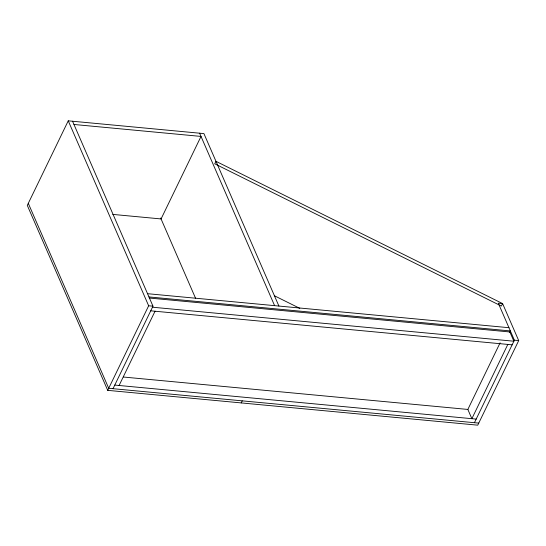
<?xml version="1.0" encoding="UTF-8"?>
<svg xmlns="http://www.w3.org/2000/svg" width="546" height="546" viewBox="0 0 546 546"><rect width="100%" height="100%" fill="white"/><g stroke="black" fill="none" stroke-linecap="round" stroke-linejoin="round"><path stroke-width="0.82" d="M278.91 306.06L203.924 133.599L68.243 120.83L27.3 205.405L107.719 390.349L477.757 425.17L518.7 340.595L502.613 303.603L215.984 161.336L214.708 163.78L501.337 306.047L502.613 303.603L498.3 303.201L514.38 340.185L474.44 422.7M107.719 390.349L148.655 305.774L68.243 120.83M113.029 388.691L152.976 306.176L72.557 121.232M119.096 385.49L155.044 311.227M241.236 402.914L242.24 400.853M500.095 342.833L467.847 409.439L471.867 418.686L507.821 344.424M509.623 332.466L510.36 330.937L148.956 296.935M73.969 124.474L201.017 136.425L161.07 218.939L112.79 214.401M147.55 293.693L508.954 327.702M149.304 298.041L509.862 331.975L513.882 341.216L152.477 307.214M148.655 305.774L152.976 306.176M514.38 340.185L518.7 340.595M150.73 310.824L512.134 344.826M123.485 377.033L467.922 409.445M114.776 385.08L476.187 419.089M478.76 423.109L108.715 388.288L28.296 203.344M274.631 295.864L299.788 308.347M199.604 133.19L274.597 305.651M160.681 218.045L195.632 298.423"/></g></svg>
